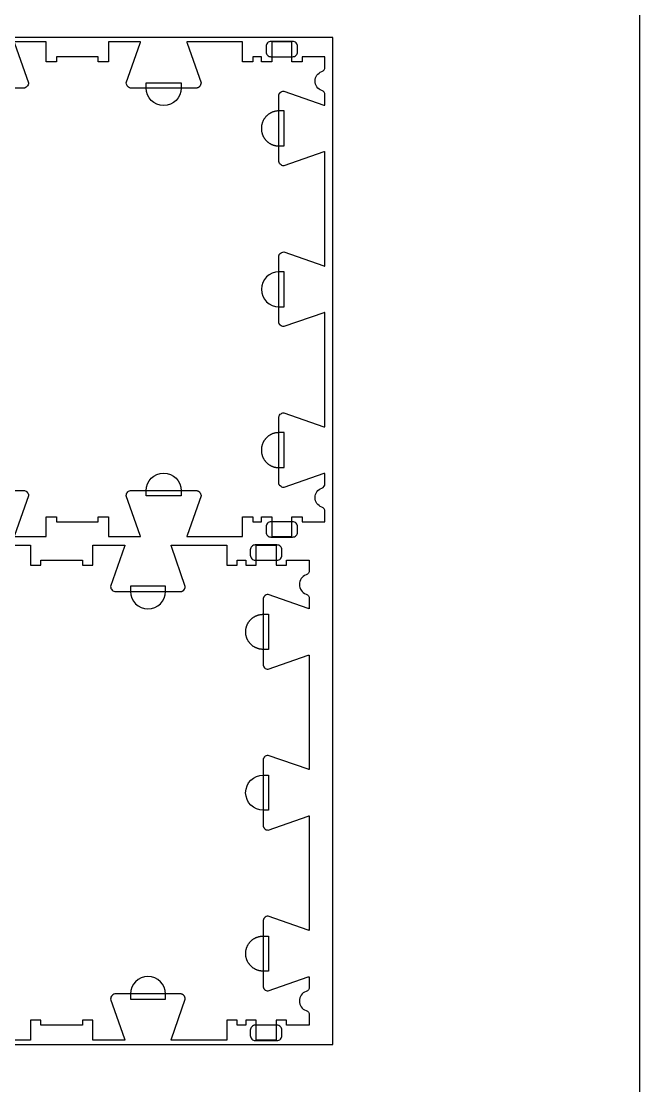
# Model space of a CAD drawing. Extents: x 0 to 4485, y 0 to 10771.
# Drawn here: x 2435 to 3183, y 5619 to 6909 of the extents above; entities that cross this region are included whole.
import ezdxf

# ---------------------------------------------------------------- set-up
doc = ezdxf.new("R2010")
doc.units = 0
for name, color, linetype in [('0_SHEET_SPRUCEPLY_2440X122', 1, 'CONTINUOUS'), ('4_ANYTOOL_CUTTHROUGH_OUTSI', 5, 'CONTINUOUS'), ('5_ANYTOOL_HALF_MILL_9MM_IN', 3, 'CONTINUOUS'), ('DONOTCUT', 7, 'CONTINUOUS')]:
    doc.layers.add(name, color=color, linetype=linetype)

msp = doc.modelspace()

# ---------------------------------------------------------------- linework, layer by layer
at = {"layer": '0_SHEET_SPRUCEPLY_2440X122'}
msp.add_lwpolyline([(371.7, 6889.4), (371.7, 5669.4), (2811.7, 5669.4), (2811.7, 6889.4)], close=True, dxfattribs=at)
at = {"layer": '4_ANYTOOL_CUTTHROUGH_OUTSI', "color": 5}
for points in [[(2426.5, 6882.8), (2443.4, 6834.5), (2443.4, 6834.5), (2443.4, 6834.4), (2443.4, 6834.4, -0.414214), (2437.2, 6828.2), (2359.2, 6828.2)], [(2426.3, 6284.7), (2464.9, 6284.7), (2464.9, 6308.7), (2477.4, 6308.7), (2477.4, 6302.7), (2527.9, 6302.7), (2527.9, 6308.7), (2540.4, 6308.7), (2540.4, 6284.7), (2579, 6284.7), (2579, 6284.7, 0.061485), (2578.7, 6286.1), (2561.8, 6334.3), (2561.8, 6334.4), (2561.8, 6334.4), (2561.8, 6334.4, -0.414214), (2568.1, 6340.7), (2646.1, 6340.7), (2646.2, 6340.7), (2646.4, 6340.7), (2646.5, 6340.7), (2646.7, 6340.6), (2646.8, 6340.6), (2647, 6340.6), (2647.1, 6340.6), (2647.3, 6340.6), (2647.4, 6340.5), (2647.6, 6340.5), (2647.7, 6340.4), (2647.9, 6340.4), (2648, 6340.4), (2648.2, 6340.3), (2648.3, 6340.3), (2648.5, 6340.2), (2648.6, 6340.1), (2648.8, 6340.1), (2648.9, 6340), (2649, 6339.9), (2649.2, 6339.9), (2649.3, 6339.8), (2649.4, 6339.7), (2649.6, 6339.6), (2649.7, 6339.5), (2649.8, 6339.4), (2649.9, 6339.3), (2650, 6339.2), (2650.2, 6339.1), (2650.3, 6339), (2650.4, 6338.9), (2650.5, 6338.8, -0.198912), (2652.3, 6334.4), (2652.3, 6334.4), (2652.3, 6334.3), (2635.4, 6286.1), (2635.4, 6286.1, 0.061485), (2635.2, 6284.7), (2702.4, 6284.7), (2702.4, 6308.7), (2714.9, 6308.7), (2714.9, 6302.7), (2725.4, 6302.7), (2725.4, 6308.7), (2737.9, 6308.7), (2737.9, 6284.7), (2762.4, 6284.7), (2762.4, 6308.7), (2774.9, 6308.7), (2774.9, 6302.7), (2802.4, 6302.7), (2802.4, 6315.1), (2802.4, 6315.1, 0.317837), (2798.5, 6320.5, -0.707107), (2798.5, 6343.6, 0.317837), (2802.4, 6349), (2802.4, 6361.4, 0.061485), (2801, 6361.2), (2752.7, 6344.3), (2752.7, 6344.3), (2752.6, 6344.3), (2752.6, 6344.3, -0.198912), (2748.2, 6346.1), (2748.1, 6346.2), (2748, 6346.3), (2747.9, 6346.4), (2747.8, 6346.5), (2747.7, 6346.7), (2747.6, 6346.8), (2747.5, 6346.9), (2747.4, 6347), (2747.3, 6347.2), (2747.3, 6347.3), (2747.2, 6347.4), (2747.1, 6347.6), (2747, 6347.7), (2747, 6347.8), (2746.9, 6348), (2746.8, 6348.1), (2746.8, 6348.3), (2746.7, 6348.4), (2746.7, 6348.6), (2746.6, 6348.7), (2746.6, 6348.9), (2746.6, 6349), (2746.5, 6349.2), (2746.5, 6349.3), (2746.5, 6349.5), (2746.4, 6349.6), (2746.4, 6349.8), (2746.4, 6349.9), (2746.4, 6350.1), (2746.4, 6350.2), (2746.4, 6350.4), (2746.4, 6350.5), (2746.4, 6428.5, -0.414214), (2752.6, 6434.8), (2752.7, 6434.8), (2752.7, 6434.8), (2801, 6417.9), (2801, 6417.9, 0.061485), (2802.4, 6417.6), (2802.4, 6556.3, 0.061485), (2801, 6556.1), (2752.7, 6539.2), (2752.7, 6539.2), (2752.6, 6539.2), (2752.6, 6539.2, -0.198912), (2748.2, 6541), (2748.1, 6541.1), (2748, 6541.2), (2747.9, 6541.3), (2747.8, 6541.4), (2747.7, 6541.6), (2747.6, 6541.7), (2747.5, 6541.8), (2747.4, 6541.9), (2747.3, 6542.1), (2747.3, 6542.2), (2747.2, 6542.3), (2747.1, 6542.5), (2747, 6542.6), (2747, 6542.7), (2746.9, 6542.9), (2746.8, 6543), (2746.8, 6543.2), (2746.7, 6543.3), (2746.7, 6543.5), (2746.6, 6543.6), (2746.6, 6543.8), (2746.6, 6543.9), (2746.5, 6544.1), (2746.5, 6544.2), (2746.5, 6544.4), (2746.4, 6544.5), (2746.4, 6544.7), (2746.4, 6544.8), (2746.4, 6545), (2746.4, 6545.1), (2746.4, 6545.3), (2746.4, 6545.4), (2746.4, 6623.4), (2746.4, 6623.6), (2746.4, 6623.7), (2746.4, 6623.9), (2746.4, 6624), (2746.4, 6624.2), (2746.4, 6624.3), (2746.5, 6624.5), (2746.5, 6624.6), (2746.5, 6624.8), (2746.6, 6624.9), (2746.6, 6625.1), (2746.6, 6625.2), (2746.7, 6625.4), (2746.7, 6625.5), (2746.8, 6625.7), (2746.8, 6625.8), (2746.9, 6626), (2747, 6626.1), (2747, 6626.2), (2747.1, 6626.4), (2747.2, 6626.5), (2747.3, 6626.6), (2747.3, 6626.8), (2747.4, 6626.9), (2747.5, 6627), (2747.6, 6627.2), (2747.7, 6627.3), (2747.8, 6627.4), (2747.9, 6627.5), (2748, 6627.6), (2748.1, 6627.7), (2748.2, 6627.8, -0.198912), (2752.6, 6629.7), (2752.7, 6629.7), (2752.7, 6629.7), (2801, 6612.8), (2801, 6612.8, 0.061485), (2802.4, 6612.5), (2802.4, 6751.2, 0.061485), (2801, 6751), (2752.7, 6734.1), (2752.7, 6734.1), (2752.6, 6734.1), (2752.6, 6734.1, -0.414214), (2746.4, 6740.3), (2746.4, 6818.3), (2746.4, 6818.5), (2746.4, 6818.6), (2746.4, 6818.8), (2746.4, 6818.9), (2746.4, 6819.1), (2746.4, 6819.2), (2746.5, 6819.4), (2746.5, 6819.5), (2746.5, 6819.7), (2746.6, 6819.8), (2746.6, 6820), (2746.6, 6820.1), (2746.7, 6820.3), (2746.7, 6820.4), (2746.8, 6820.6), (2746.8, 6820.7), (2746.9, 6820.9), (2747, 6821), (2747, 6821.1), (2747.1, 6821.3), (2747.2, 6821.4), (2747.3, 6821.5), (2747.3, 6821.7), (2747.4, 6821.8), (2747.5, 6821.9), (2747.6, 6822.1), (2747.7, 6822.2), (2747.8, 6822.3), (2747.9, 6822.4), (2748, 6822.5), (2748.1, 6822.6), (2748.2, 6822.7, -0.198912), (2752.6, 6824.6), (2752.7, 6824.6), (2752.7, 6824.6), (2801, 6807.7), (2801, 6807.7, 0.061485), (2802.4, 6807.4), (2802.4, 6819.8, 0.317837), (2798.5, 6825.2, -0.707107), (2798.5, 6848.3, 0.317837), (2802.4, 6853.8), (2802.4, 6866.2), (2774.9, 6866.2), (2774.9, 6860.2), (2762.4, 6860.2), (2762.4, 6884.2), (2737.9, 6884.2), (2737.9, 6860.2), (2725.4, 6860.2), (2725.4, 6866.2), (2714.9, 6866.2), (2714.9, 6860.2), (2702.4, 6860.2), (2702.4, 6884.2), (2635.2, 6884.2), (2635.2, 6884.2, 0.061485), (2635.4, 6882.8), (2652.3, 6834.5), (2652.3, 6834.5), (2652.3, 6834.4), (2652.3, 6834.4, -0.198912), (2650.5, 6830), (2650.4, 6829.9), (2650.3, 6829.8), (2650.2, 6829.7), (2650, 6829.6), (2649.9, 6829.5), (2649.8, 6829.4), (2649.7, 6829.3), (2649.6, 6829.2), (2649.4, 6829.1), (2649.3, 6829.1), (2649.2, 6829), (2649, 6828.9), (2648.9, 6828.8), (2648.8, 6828.8), (2648.6, 6828.7), (2648.5, 6828.6), (2648.3, 6828.6), (2648.2, 6828.5), (2648, 6828.5), (2647.9, 6828.4), (2647.7, 6828.4), (2647.6, 6828.4), (2647.4, 6828.3), (2647.3, 6828.3), (2647.1, 6828.3), (2647, 6828.2), (2646.8, 6828.2), (2646.7, 6828.2), (2646.5, 6828.2), (2646.4, 6828.2), (2646.2, 6828.2), (2646.1, 6828.2), (2568.1, 6828.2, -0.414214), (2561.8, 6834.4), (2561.8, 6834.5), (2561.8, 6834.5), (2578.7, 6882.8), (2578.7, 6882.8, 0.061485), (2579, 6884.2), (2540.4, 6884.2), (2540.4, 6860.2), (2527.9, 6860.2), (2527.9, 6866.2), (2477.4, 6866.2), (2477.4, 6860.2), (2464.9, 6860.2), (2464.9, 6884.2), (2426.3, 6884.2)], [(2359.2, 6340.7), (2437.2, 6340.7, -0.414214), (2443.4, 6334.4), (2443.4, 6334.4), (2443.4, 6334.3), (2426.5, 6286.1)], [(2407.3, 6274.2), (2445.9, 6274.2), (2445.9, 6250.2), (2458.4, 6250.2), (2458.4, 6256.2), (2508.9, 6256.2), (2508.9, 6250.2), (2521.4, 6250.2), (2521.4, 6274.2), (2560, 6274.2), (2560, 6274.2, -0.061485), (2559.7, 6272.8), (2542.8, 6224.5), (2542.8, 6224.5), (2542.8, 6224.4), (2542.8, 6224.4, 0.414214), (2549.1, 6218.2), (2627.1, 6218.2), (2627.2, 6218.2), (2627.4, 6218.2), (2627.5, 6218.2), (2627.7, 6218.2), (2627.8, 6218.2), (2628, 6218.2), (2628.1, 6218.3), (2628.3, 6218.3), (2628.4, 6218.3), (2628.6, 6218.4), (2628.7, 6218.4), (2628.9, 6218.4), (2629, 6218.5), (2629.2, 6218.5), (2629.3, 6218.6), (2629.5, 6218.6), (2629.6, 6218.7), (2629.8, 6218.8), (2629.9, 6218.8), (2630, 6218.9), (2630.2, 6219), (2630.3, 6219.1), (2630.4, 6219.1), (2630.6, 6219.2), (2630.7, 6219.3), (2630.8, 6219.4), (2630.9, 6219.5), (2631, 6219.6), (2631.2, 6219.7), (2631.3, 6219.8), (2631.4, 6219.9), (2631.5, 6220, 0.198912), (2633.3, 6224.4), (2633.3, 6224.5), (2633.3, 6224.5), (2616.4, 6272.8), (2616.4, 6272.8, -0.061485), (2616.2, 6274.2), (2683.4, 6274.2), (2683.4, 6250.2), (2695.9, 6250.2), (2695.9, 6256.2), (2706.4, 6256.2), (2706.4, 6250.2), (2718.9, 6250.2), (2718.9, 6274.2), (2743.4, 6274.2), (2743.4, 6250.2), (2755.9, 6250.2), (2755.9, 6256.2), (2783.4, 6256.2), (2783.4, 6243.8), (2783.4, 6243.8, -0.317837), (2779.5, 6238.3, 0.707107), (2779.5, 6215.2, -0.317837), (2783.4, 6209.8), (2783.4, 6197.4, -0.061485), (2782, 6197.7), (2733.7, 6214.6), (2733.7, 6214.6), (2733.6, 6214.6), (2733.6, 6214.6, 0.198912), (2729.2, 6212.7), (2729.1, 6212.6), (2729, 6212.5), (2728.9, 6212.4), (2728.8, 6212.3), (2728.7, 6212.2), (2728.6, 6212.1), (2728.5, 6211.9), (2728.4, 6211.8), (2728.3, 6211.7), (2728.3, 6211.5), (2728.2, 6211.4), (2728.1, 6211.3), (2728, 6211.1), (2728, 6211), (2727.9, 6210.9), (2727.8, 6210.7), (2727.8, 6210.6), (2727.7, 6210.4), (2727.7, 6210.3), (2727.6, 6210.1), (2727.6, 6210), (2727.6, 6209.8), (2727.5, 6209.7), (2727.5, 6209.5), (2727.5, 6209.4), (2727.4, 6209.2), (2727.4, 6209.1), (2727.4, 6208.9), (2727.4, 6208.8), (2727.4, 6208.6), (2727.4, 6208.5), (2727.4, 6208.3), (2727.4, 6130.3, 0.414214), (2733.6, 6124.1), (2733.7, 6124.1), (2733.7, 6124.1), (2782, 6141), (2782, 6141, -0.061485), (2783.4, 6141.2), (2783.4, 6002.5, -0.061485), (2782, 6002.8), (2733.7, 6019.7), (2733.7, 6019.7), (2733.6, 6019.7), (2733.6, 6019.7, 0.198912), (2729.2, 6017.8), (2729.1, 6017.7), (2729, 6017.6), (2728.9, 6017.5), (2728.8, 6017.4), (2728.7, 6017.3), (2728.6, 6017.2), (2728.5, 6017), (2728.4, 6016.9), (2728.3, 6016.8), (2728.3, 6016.6), (2728.2, 6016.5), (2728.1, 6016.4), (2728, 6016.2), (2728, 6016.1), (2727.9, 6016), (2727.8, 6015.8), (2727.8, 6015.7), (2727.7, 6015.5), (2727.7, 6015.4), (2727.6, 6015.2), (2727.6, 6015.1), (2727.6, 6014.9), (2727.5, 6014.8), (2727.5, 6014.6), (2727.5, 6014.5), (2727.4, 6014.3), (2727.4, 6014.2), (2727.4, 6014), (2727.4, 6013.9), (2727.4, 6013.7), (2727.4, 6013.6), (2727.4, 6013.4), (2727.4, 5935.4), (2727.4, 5935.3), (2727.4, 5935.1), (2727.4, 5935), (2727.4, 5934.8), (2727.4, 5934.7), (2727.4, 5934.5), (2727.5, 5934.4), (2727.5, 5934.2), (2727.5, 5934.1), (2727.6, 5933.9), (2727.6, 5933.8), (2727.6, 5933.6), (2727.7, 5933.5), (2727.7, 5933.3), (2727.8, 5933.2), (2727.8, 5933), (2727.9, 5932.9), (2728, 5932.7), (2728, 5932.6), (2728.1, 5932.5), (2728.2, 5932.3), (2728.3, 5932.2), (2728.3, 5932.1), (2728.4, 5931.9), (2728.5, 5931.8), (2728.6, 5931.7), (2728.7, 5931.6), (2728.8, 5931.4), (2728.9, 5931.3), (2729, 5931.2), (2729.1, 5931.1), (2729.2, 5931, 0.198912), (2733.6, 5929.2), (2733.7, 5929.2), (2733.7, 5929.2), (2782, 5946.1), (2782, 5946.1, -0.061485), (2783.4, 5946.3), (2783.4, 5807.6, -0.061485), (2782, 5807.9), (2733.7, 5824.8), (2733.7, 5824.8), (2733.6, 5824.8), (2733.6, 5824.8, 0.414214), (2727.4, 5818.5), (2727.4, 5740.5), (2727.4, 5740.4), (2727.4, 5740.2), (2727.4, 5740.1), (2727.4, 5739.9), (2727.4, 5739.8), (2727.4, 5739.6), (2727.5, 5739.5), (2727.5, 5739.3), (2727.5, 5739.2), (2727.6, 5739), (2727.6, 5738.9), (2727.6, 5738.7), (2727.7, 5738.6), (2727.7, 5738.4), (2727.8, 5738.3), (2727.8, 5738.1), (2727.9, 5738), (2728, 5737.8), (2728, 5737.7), (2728.1, 5737.6), (2728.2, 5737.4), (2728.3, 5737.3), (2728.3, 5737.2), (2728.4, 5737), (2728.5, 5736.9), (2728.6, 5736.8), (2728.7, 5736.7), (2728.8, 5736.5), (2728.9, 5736.4), (2729, 5736.3), (2729.1, 5736.2), (2729.2, 5736.1, 0.198912), (2733.6, 5734.3), (2733.7, 5734.3), (2733.7, 5734.3), (2782, 5751.2), (2782, 5751.2, -0.061485), (2783.4, 5751.4), (2783.4, 5739, -0.317837), (2779.5, 5733.6, 0.707107), (2779.5, 5710.5, -0.317837), (2783.4, 5705.1), (2783.4, 5692.7), (2755.9, 5692.7), (2755.9, 5698.7), (2743.4, 5698.7), (2743.4, 5674.7), (2718.9, 5674.7), (2718.9, 5698.7), (2706.4, 5698.7), (2706.4, 5692.7), (2695.9, 5692.7), (2695.9, 5698.7), (2683.4, 5698.7), (2683.4, 5674.7), (2616.2, 5674.7), (2616.2, 5674.7, -0.061485), (2616.4, 5676.1), (2633.3, 5724.3), (2633.3, 5724.4), (2633.3, 5724.4), (2633.3, 5724.4, 0.198912), (2631.5, 5728.8), (2631.4, 5728.9), (2631.3, 5729), (2631.2, 5729.1), (2631, 5729.2), (2630.9, 5729.3), (2630.8, 5729.4), (2630.7, 5729.5), (2630.6, 5729.6), (2630.4, 5729.7), (2630.3, 5729.8), (2630.2, 5729.9), (2630, 5729.9), (2629.9, 5730), (2629.8, 5730.1), (2629.6, 5730.1), (2629.5, 5730.2), (2629.3, 5730.3), (2629.2, 5730.3), (2629, 5730.4), (2628.9, 5730.4), (2628.7, 5730.4), (2628.6, 5730.5), (2628.4, 5730.5), (2628.3, 5730.6), (2628.1, 5730.6), (2628, 5730.6), (2627.8, 5730.6), (2627.7, 5730.6), (2627.5, 5730.7), (2627.4, 5730.7), (2627.2, 5730.7), (2627.1, 5730.7), (2549.1, 5730.7, 0.414214), (2542.8, 5724.4), (2542.8, 5724.4), (2542.8, 5724.3), (2559.7, 5676.1), (2559.7, 5676.1, -0.061485), (2560, 5674.7), (2521.4, 5674.7), (2521.4, 5698.7), (2508.9, 5698.7), (2508.9, 5692.7), (2458.4, 5692.7), (2458.4, 5698.7), (2445.9, 5698.7), (2445.9, 5698.4), (2445.9, 5674.7), (2407.3, 5674.7)]]:
    msp.add_lwpolyline(points, format="xyb", dxfattribs=at)
at = {"layer": '5_ANYTOOL_HALF_MILL_9MM_IN'}
for points in [[(2737, 6884.7, 0.414214), (2731, 6878.7), (2731, 6872.2, 0.414214), (2737, 6866.2), (2763.2, 6866.2, 0.414214), (2769.2, 6872.2), (2769.2, 6878.7, 0.414214), (2763.2, 6884.7)], [(2628.3, 6828.4, -1), (2585.8, 6828.4), (2585.8, 6828.7), (2585.8, 6834.7), (2628.3, 6834.7), (2628.3, 6828.7), (2628.3, 6828.4)], [(2746.6, 6605.7, 1), (2746.6, 6563.2), (2746.9, 6563.2), (2752.9, 6563.2), (2752.9, 6605.7), (2746.9, 6605.7), (2746.6, 6605.7)], [(2585.8, 6340.4, -1), (2628.3, 6340.4), (2628.3, 6340.2), (2628.3, 6334.2), (2585.8, 6334.2), (2585.8, 6340.2), (2585.8, 6340.4)], [(2737, 6302.7, 0.414214), (2731, 6296.7), (2731, 6290.2, 0.414214), (2737, 6284.2), (2763.2, 6284.2, 0.414214), (2769.2, 6290.2), (2769.2, 6296.7, 0.414214), (2763.2, 6302.7)], [(2718, 6274.7, 0.414214), (2712, 6268.7), (2712, 6262.2, 0.414214), (2718, 6256.2), (2744.2, 6256.2, 0.414214), (2750.2, 6262.2), (2750.2, 6268.7, 0.414214), (2744.2, 6274.7)], [(2566.8, 6218.4, 1), (2609.3, 6218.4), (2609.3, 6218.7), (2609.3, 6224.7), (2566.8, 6224.7), (2566.8, 6218.7), (2566.8, 6218.4)], [(2727.6, 5953.2, -1), (2727.6, 5995.7), (2727.9, 5995.7), (2733.9, 5995.7), (2733.9, 5953.2), (2727.9, 5953.2), (2727.6, 5953.2)], [(2609.3, 5730.4, 1), (2566.8, 5730.4), (2566.8, 5730.2), (2566.8, 5724.2), (2609.3, 5724.2), (2609.3, 5730.2), (2609.3, 5730.4)], [(2718, 5692.7, 0.414214), (2712, 5686.7), (2712, 5680.2, 0.414214), (2718, 5674.2), (2744.2, 5674.2, 0.414214), (2750.2, 5680.2), (2750.2, 5686.7, 0.414214), (2744.2, 5692.7)]]:
    msp.add_lwpolyline(points, format="xyb", close=True, dxfattribs=at)
for points in [[(2746.6, 6800.6), (2746.1, 6800.6), (2745.7, 6800.6), (2745.2, 6800.5), (2744.7, 6800.5), (2744.2, 6800.4), (2743.7, 6800.4), (2743.2, 6800.3), (2742.8, 6800.2), (2742.3, 6800.1), (2741.8, 6800), (2741.3, 6799.9), (2740.8, 6799.8), (2740.3, 6799.6), (2739.8, 6799.4), (2739.3, 6799.3), (2738.8, 6799.1), (2738.3, 6798.9), (2737.8, 6798.7), (2737.3, 6798.4), (2736.9, 6798.2), (2736.4, 6797.9), (2735.9, 6797.7), (2735.5, 6797.4), (2735, 6797.1), (2734.5, 6796.8), (2734.1, 6796.5), (2733.7, 6796.2), (2733.2, 6795.8), (2732.8, 6795.5), (2732.4, 6795.1), (2732, 6794.7), (2731.6, 6794.3), (2731.2, 6794), (2730.8, 6793.6), (2730.5, 6793.1), (2730.1, 6792.7), (2729.8, 6792.3), (2729.5, 6791.8), (2729.1, 6791.4), (2728.8, 6791), (2728.5, 6790.5), (2728.3, 6790), (2728, 6789.6), (2727.7, 6789.1), (2727.5, 6788.6), (2727.3, 6788.1), (2727.1, 6787.6), (2726.9, 6787.1), (2726.7, 6786.7), (2726.5, 6786.2), (2726.3, 6785.7), (2726.2, 6785.2), (2726.1, 6784.7), (2725.9, 6784.2), (2725.8, 6783.7), (2725.7, 6783.2), (2725.6, 6782.7), (2725.6, 6782.2), (2725.5, 6781.7), (2725.5, 6781.2), (2725.4, 6780.7), (2725.4, 6780.3), (2725.4, 6779.8), (2725.4, 6779.3), (2725.4, 6778.9), (2725.4, 6778.4), (2725.4, 6777.9), (2725.5, 6777.4), (2725.5, 6776.9), (2725.6, 6776.4), (2725.6, 6775.9), (2725.7, 6775.5), (2725.8, 6775), (2725.9, 6774.5), (2726.1, 6774), (2726.2, 6773.5), (2726.3, 6773), (2726.5, 6772.5), (2726.7, 6772), (2726.9, 6771.5), (2727.1, 6771), (2727.3, 6770.5), (2727.5, 6770), (2727.7, 6769.6), (2728, 6769.1), (2728.3, 6768.6), (2728.5, 6768.2), (2728.8, 6767.7), (2729.1, 6767.2), (2729.5, 6766.8), (2729.8, 6766.4), (2730.1, 6765.9), (2730.5, 6765.5), (2730.8, 6765.1), (2731.2, 6764.7), (2731.6, 6764.3), (2732, 6763.9), (2732.4, 6763.5), (2732.8, 6763.2), (2733.2, 6762.8), (2733.7, 6762.5), (2734.1, 6762.2), (2734.5, 6761.8), (2735, 6761.5), (2735.5, 6761.2), (2735.9, 6761), (2736.4, 6760.7), (2736.9, 6760.4), (2737.3, 6760.2), (2737.8, 6760), (2738.3, 6759.8), (2738.8, 6759.6), (2739.3, 6759.4), (2739.8, 6759.2), (2740.3, 6759), (2740.8, 6758.9), (2741.3, 6758.8), (2741.8, 6758.6), (2742.3, 6758.5), (2742.8, 6758.4), (2743.2, 6758.3), (2743.7, 6758.3), (2744.2, 6758.2), (2744.7, 6758.2), (2745.2, 6758.1), (2745.7, 6758.1), (2746.1, 6758.1), (2746.6, 6758.1), (2746.9, 6758.1), (2752.9, 6758.1), (2752.9, 6800.6), (2746.9, 6800.6), (2746.6, 6800.6)], [(2746.6, 6410.8), (2746.1, 6410.8), (2745.7, 6410.8), (2745.2, 6410.7), (2744.7, 6410.7), (2744.2, 6410.6), (2743.7, 6410.6), (2743.2, 6410.5), (2742.8, 6410.4), (2742.3, 6410.3), (2741.8, 6410.2), (2741.3, 6410.1), (2740.8, 6410), (2740.3, 6409.8), (2739.8, 6409.6), (2739.3, 6409.5), (2738.8, 6409.3), (2738.3, 6409.1), (2737.8, 6408.9), (2737.3, 6408.6), (2736.9, 6408.4), (2736.4, 6408.1), (2735.9, 6407.9), (2735.5, 6407.6), (2735, 6407.3), (2734.5, 6407), (2734.1, 6406.7), (2733.7, 6406.4), (2733.2, 6406), (2732.8, 6405.7), (2732.4, 6405.3), (2732, 6404.9), (2731.6, 6404.5), (2731.2, 6404.2), (2730.8, 6403.8), (2730.5, 6403.3), (2730.1, 6402.9), (2729.8, 6402.5), (2729.5, 6402), (2729.1, 6401.6), (2728.8, 6401.2), (2728.5, 6400.7), (2728.3, 6400.2), (2728, 6399.8), (2727.7, 6399.3), (2727.5, 6398.8), (2727.3, 6398.3), (2727.1, 6397.8), (2726.9, 6397.3), (2726.7, 6396.9), (2726.5, 6396.4), (2726.3, 6395.9), (2726.2, 6395.4), (2726.1, 6394.9), (2725.9, 6394.4), (2725.8, 6393.9), (2725.7, 6393.4), (2725.6, 6392.9), (2725.6, 6392.4), (2725.5, 6391.9), (2725.5, 6391.4), (2725.4, 6390.9), (2725.4, 6390.5), (2725.4, 6390), (2725.4, 6389.5), (2725.4, 6389.1), (2725.4, 6388.6), (2725.4, 6388.1), (2725.5, 6387.6), (2725.5, 6387.1), (2725.6, 6386.6), (2725.6, 6386.1), (2725.7, 6385.7), (2725.8, 6385.2), (2725.9, 6384.7), (2726.1, 6384.2), (2726.2, 6383.7), (2726.3, 6383.2), (2726.5, 6382.7), (2726.7, 6382.2), (2726.9, 6381.7), (2727.1, 6381.2), (2727.3, 6380.7), (2727.5, 6380.2), (2727.7, 6379.8), (2728, 6379.3), (2728.3, 6378.8), (2728.5, 6378.4), (2728.8, 6377.9), (2729.1, 6377.4), (2729.5, 6377), (2729.8, 6376.6), (2730.1, 6376.1), (2730.5, 6375.7), (2730.8, 6375.3), (2731.2, 6374.9), (2731.6, 6374.5), (2732, 6374.1), (2732.4, 6373.7), (2732.8, 6373.4), (2733.2, 6373), (2733.7, 6372.7), (2734.1, 6372.4), (2734.5, 6372), (2735, 6371.7), (2735.5, 6371.4), (2735.9, 6371.2), (2736.4, 6370.9), (2736.9, 6370.6), (2737.3, 6370.4), (2737.8, 6370.2), (2738.3, 6370), (2738.8, 6369.8), (2739.3, 6369.6), (2739.8, 6369.4), (2740.3, 6369.2), (2740.8, 6369.1), (2741.3, 6369), (2741.8, 6368.8), (2742.3, 6368.7), (2742.8, 6368.6), (2743.2, 6368.5), (2743.7, 6368.5), (2744.2, 6368.4), (2744.7, 6368.4), (2745.2, 6368.3), (2745.7, 6368.3), (2746.1, 6368.3), (2746.6, 6368.3), (2746.9, 6368.3), (2752.9, 6368.3), (2752.9, 6410.8), (2746.9, 6410.8), (2746.6, 6410.8)], [(2727.6, 6148.1), (2727.1, 6148.1), (2726.7, 6148.1), (2726.2, 6148.1), (2725.7, 6148.2), (2725.2, 6148.2), (2724.7, 6148.3), (2724.2, 6148.3), (2723.8, 6148.4), (2723.3, 6148.5), (2722.8, 6148.6), (2722.3, 6148.8), (2721.8, 6148.9), (2721.3, 6149), (2720.8, 6149.2), (2720.3, 6149.4), (2719.8, 6149.6), (2719.3, 6149.8), (2718.8, 6150), (2718.3, 6150.2), (2717.9, 6150.4), (2717.4, 6150.7), (2716.9, 6151), (2716.5, 6151.2), (2716, 6151.5), (2715.5, 6151.8), (2715.1, 6152.2), (2714.7, 6152.5), (2714.2, 6152.8), (2713.8, 6153.2), (2713.4, 6153.5), (2713, 6153.9), (2712.6, 6154.3), (2712.2, 6154.7), (2711.8, 6155.1), (2711.5, 6155.5), (2711.1, 6155.9), (2710.8, 6156.4), (2710.5, 6156.8), (2710.1, 6157.2), (2709.8, 6157.7), (2709.5, 6158.2), (2709.3, 6158.6), (2709, 6159.1), (2708.7, 6159.6), (2708.5, 6160), (2708.3, 6160.5), (2708.1, 6161), (2707.9, 6161.5), (2707.7, 6162), (2707.5, 6162.5), (2707.3, 6163), (2707.2, 6163.5), (2707.1, 6164), (2706.9, 6164.5), (2706.8, 6165), (2706.7, 6165.5), (2706.6, 6165.9), (2706.6, 6166.4), (2706.5, 6166.9), (2706.5, 6167.4), (2706.4, 6167.9), (2706.4, 6168.4), (2706.4, 6168.9), (2706.4, 6169.3), (2706.4, 6169.8), (2706.4, 6170.3), (2706.4, 6170.7), (2706.5, 6171.2), (2706.5, 6171.7), (2706.6, 6172.2), (2706.6, 6172.7), (2706.7, 6173.2), (2706.8, 6173.7), (2706.9, 6174.2), (2707.1, 6174.7), (2707.2, 6175.2), (2707.3, 6175.7), (2707.5, 6176.2), (2707.7, 6176.7), (2707.9, 6177.1), (2708.1, 6177.6), (2708.3, 6178.1), (2708.5, 6178.6), (2708.7, 6179.1), (2709, 6179.6), (2709.3, 6180), (2709.5, 6180.5), (2709.8, 6181), (2710.1, 6181.4), (2710.5, 6181.8), (2710.8, 6182.3), (2711.1, 6182.7), (2711.5, 6183.1), (2711.8, 6183.6), (2712.2, 6184), (2712.6, 6184.3), (2713, 6184.7), (2713.4, 6185.1), (2713.8, 6185.5), (2714.2, 6185.8), (2714.7, 6186.2), (2715.1, 6186.5), (2715.5, 6186.8), (2716, 6187.1), (2716.5, 6187.4), (2716.9, 6187.7), (2717.4, 6187.9), (2717.9, 6188.2), (2718.3, 6188.4), (2718.8, 6188.7), (2719.3, 6188.9), (2719.8, 6189.1), (2720.3, 6189.3), (2720.8, 6189.4), (2721.3, 6189.6), (2721.8, 6189.8), (2722.3, 6189.9), (2722.8, 6190), (2723.3, 6190.1), (2723.8, 6190.2), (2724.2, 6190.3), (2724.7, 6190.4), (2725.2, 6190.4), (2725.7, 6190.5), (2726.2, 6190.5), (2726.7, 6190.6), (2727.1, 6190.6), (2727.6, 6190.6), (2727.9, 6190.6), (2733.9, 6190.6), (2733.9, 6148.1), (2727.9, 6148.1), (2727.6, 6148.1)], [(2727.6, 5758.3), (2727.1, 5758.3), (2726.7, 5758.3), (2726.2, 5758.3), (2725.7, 5758.4), (2725.2, 5758.4), (2724.7, 5758.5), (2724.2, 5758.5), (2723.8, 5758.6), (2723.3, 5758.7), (2722.8, 5758.8), (2722.3, 5759), (2721.8, 5759.1), (2721.3, 5759.2), (2720.8, 5759.4), (2720.3, 5759.6), (2719.8, 5759.8), (2719.3, 5760), (2718.8, 5760.2), (2718.3, 5760.4), (2717.9, 5760.6), (2717.4, 5760.9), (2716.9, 5761.2), (2716.5, 5761.4), (2716, 5761.7), (2715.5, 5762), (2715.1, 5762.4), (2714.7, 5762.7), (2714.2, 5763), (2713.8, 5763.4), (2713.4, 5763.7), (2713, 5764.1), (2712.6, 5764.5), (2712.2, 5764.9), (2711.8, 5765.3), (2711.5, 5765.7), (2711.1, 5766.1), (2710.8, 5766.6), (2710.5, 5767), (2710.1, 5767.4), (2709.8, 5767.9), (2709.5, 5768.4), (2709.3, 5768.8), (2709, 5769.3), (2708.7, 5769.8), (2708.5, 5770.2), (2708.3, 5770.7), (2708.1, 5771.2), (2707.9, 5771.7), (2707.7, 5772.2), (2707.5, 5772.7), (2707.3, 5773.2), (2707.2, 5773.7), (2707.1, 5774.2), (2706.9, 5774.7), (2706.8, 5775.2), (2706.7, 5775.7), (2706.6, 5776.1), (2706.6, 5776.6), (2706.5, 5777.1), (2706.5, 5777.6), (2706.4, 5778.1), (2706.4, 5778.6), (2706.4, 5779.1), (2706.4, 5779.5), (2706.4, 5780), (2706.4, 5780.5), (2706.4, 5780.9), (2706.5, 5781.4), (2706.5, 5781.9), (2706.6, 5782.4), (2706.6, 5782.9), (2706.7, 5783.4), (2706.8, 5783.9), (2706.9, 5784.4), (2707.1, 5784.9), (2707.2, 5785.4), (2707.3, 5785.9), (2707.5, 5786.4), (2707.7, 5786.9), (2707.9, 5787.3), (2708.1, 5787.8), (2708.3, 5788.3), (2708.5, 5788.8), (2708.7, 5789.3), (2709, 5789.8), (2709.3, 5790.2), (2709.5, 5790.7), (2709.8, 5791.2), (2710.1, 5791.6), (2710.5, 5792), (2710.8, 5792.5), (2711.1, 5792.9), (2711.5, 5793.3), (2711.8, 5793.8), (2712.2, 5794.2), (2712.6, 5794.5), (2713, 5794.9), (2713.4, 5795.3), (2713.8, 5795.7), (2714.2, 5796), (2714.7, 5796.4), (2715.1, 5796.7), (2715.5, 5797), (2716, 5797.3), (2716.5, 5797.6), (2716.9, 5797.9), (2717.4, 5798.1), (2717.9, 5798.4), (2718.3, 5798.6), (2718.8, 5798.9), (2719.3, 5799.1), (2719.8, 5799.3), (2720.3, 5799.5), (2720.8, 5799.6), (2721.3, 5799.8), (2721.8, 5800), (2722.3, 5800.1), (2722.8, 5800.2), (2723.3, 5800.3), (2723.8, 5800.4), (2724.2, 5800.5), (2724.7, 5800.6), (2725.2, 5800.6), (2725.7, 5800.7), (2726.2, 5800.7), (2726.7, 5800.8), (2727.1, 5800.8), (2727.6, 5800.8), (2727.9, 5800.8), (2733.9, 5800.8), (2733.9, 5758.3), (2727.9, 5758.3), (2727.6, 5758.3)]]:
    msp.add_lwpolyline(points, close=True, dxfattribs=at)
at = {"layer": 'DONOTCUT'}
msp.add_lwpolyline([(0, 0), (3183.4, 0), (3183.4, 7593.4), (0, 7593.4)], close=True, dxfattribs=at)

doc.saveas('drawing.dxf')
